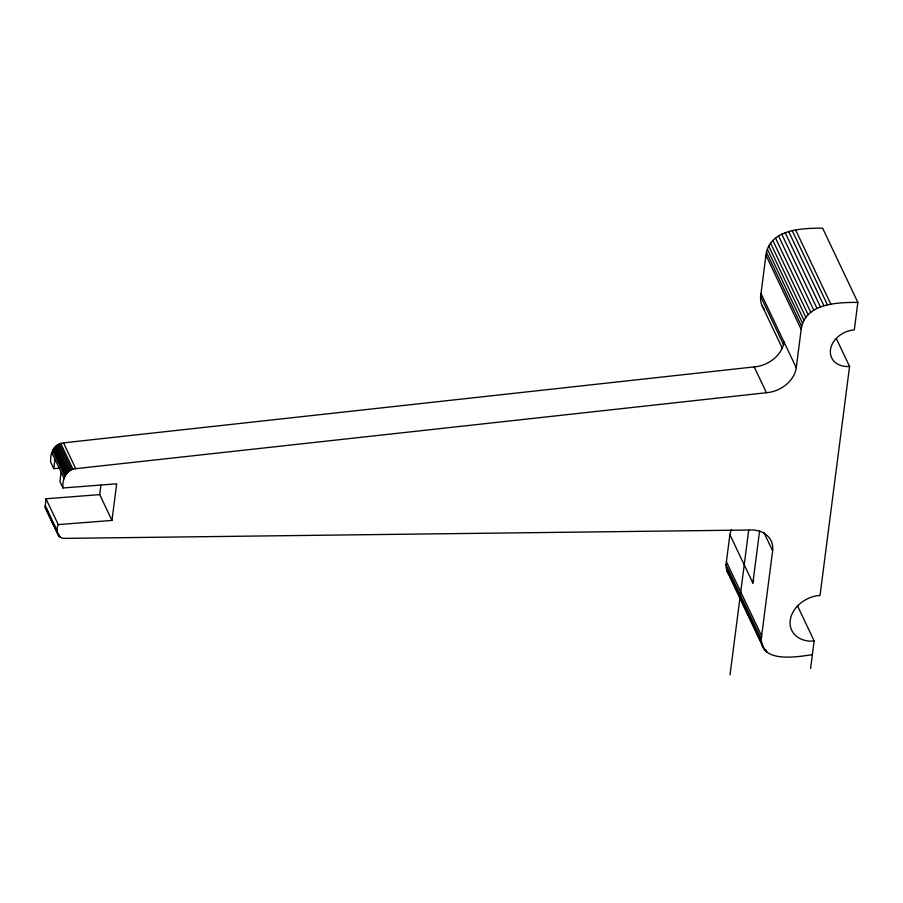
<?xml version="1.0" encoding="UTF-8"?>
<svg xmlns="http://www.w3.org/2000/svg" width="903" height="903" viewBox="0 0 903 903"><rect width="100%" height="100%" fill="white"/><g stroke="black" fill="none" stroke-linecap="round" stroke-linejoin="round"><path stroke-width="1.35" d="M729.014 574.839L726.802 570.583L726.023 564.759L729.884 534.644A29.934 23.094 -25.4 0 1 731.43 529.722M812.384 654.652C797.439 656.831 757.606 664.168 761.635 635.926L772.618 550.83L763.859 532.398M47.667 511.143L45.184 507.294L45.997 498.783L99.702 494.607L111.961 520.421L58.255 524.598L45.997 498.783M810.589 668.57L814.156 640.916L810.397 641.175A28.083 21.672 -25.4 0 1 790.26 620.09A28.083 21.672 -25.4 0 1 816.775 595.754L820.014 595.529L849.576 366.471A22.462 17.338 -25.4 0 1 830.455 349.833A22.462 17.338 -25.4 0 1 854.306 329.855L857.85 302.392L822.61 228.166C802.744 228.177 769.379 228.82 765.947 255.222L760.631 296.421L783.612 344.822L783.996 341.921A28.083 21.672 -25.4 0 1 754.186 366.9L63.492 442.865C54.045 443.554 49.789 453.712 50.726 462.167L53.796 468.612L59.305 468.183M53.796 468.612L54.97 459.458M61.099 472.371L59.925 481.525L62.984 487.981L116.69 483.805L111.961 520.421M772.618 550.83A28.083 21.672 -25.4 0 0 748.722 530.027L64.937 538.38C57.487 539.046 55.557 530.14 58.255 524.598M62.984 487.981C62.047 479.527 66.303 469.368 75.75 468.68L766.444 392.715A28.083 21.672 -25.4 0 0 796.254 367.735L801.187 329.448C804.618 303.036 837.995 302.392 857.85 302.392M99.702 494.607L100.933 485.114M730.03 674.834L748.722 530.027M729.884 534.644L752.876 583.045L759.649 530.546M795.757 230.254L830.997 304.469M792.191 230.592L827.43 304.808M788.612 231.349L823.852 305.564M836.438 338.794L849.576 366.471M785.091 232.5L820.33 306.715M781.693 234.035L816.933 308.25M778.499 235.92L813.738 310.147M775.553 238.121L810.792 312.348M772.923 240.593L808.162 314.82M770.643 243.291L805.894 317.517M768.78 246.158L804.02 320.384M767.358 249.149L802.609 323.364M766.41 252.185L801.65 326.401M765.947 255.222L801.187 329.448M761.003 293.52L796.254 367.735M761.726 304.921L782.291 348.231M754.186 366.9L766.444 392.715M797.439 605.699L814.156 640.916M726.396 561.711L761.635 635.926M726.023 564.759L761.263 638.974M765.642 649.471L766.839 651.989M726.159 567.739L761.398 641.954M729.556 575.64L737.322 591.996M738.507 594.513L764.796 649.867M726.802 570.583L763.182 647.451M63.492 442.865L75.75 468.68M60.727 443.463L72.985 469.278M59.384 443.971L71.642 469.786M58.097 444.615L70.355 470.429M56.889 445.382L69.136 471.197M55.76 446.251L68.018 472.066M54.756 447.211L67.014 473.025M53.887 448.26L66.145 474.075M53.153 449.367L65.411 475.181M52.577 450.507L64.835 476.321M51.922 452.854L64.181 478.68M45.15 505.375L57.408 531.19M55.839 528.357L57.589 532.048M58.763 534.508L59.925 536.958M48.672 514.225L59.18 536.348M45.184 507.294L57.442 533.109M45.421 508.197L58.548 535.648M752.876 583.045A29.934 23.094 -25.4 0 1 753.666 580.087M764.604 309.763A28.783 22.214 -25.4 0 1 760.631 296.421"/></g></svg>
